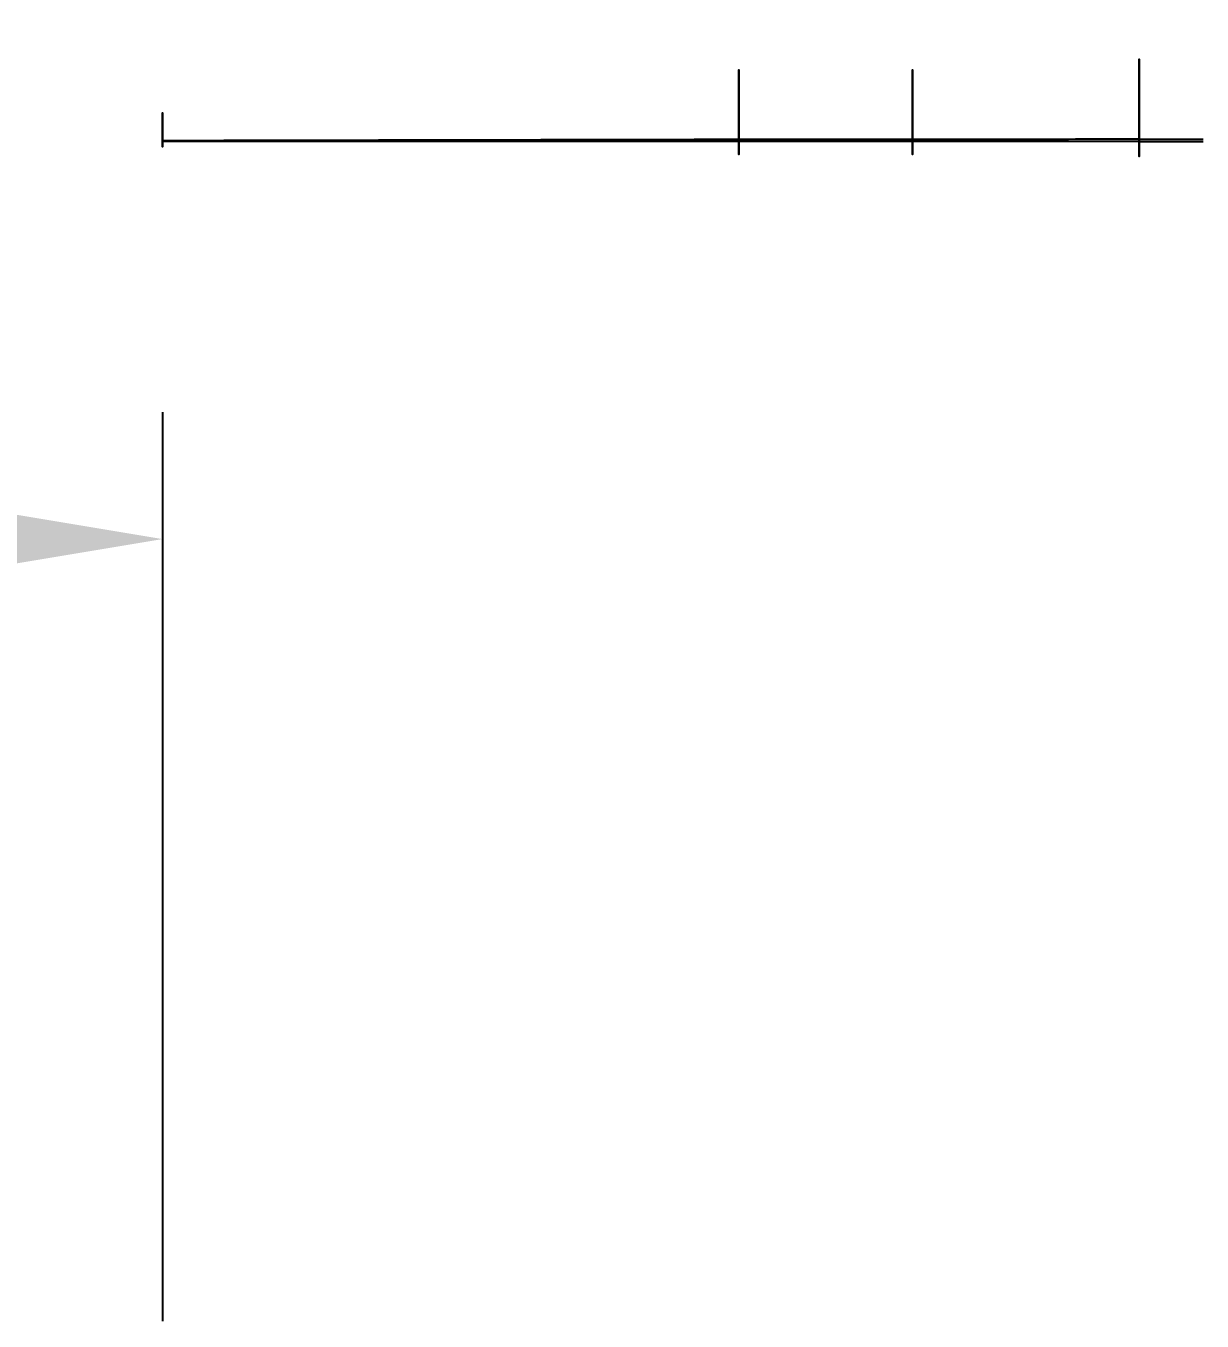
# Model space of a CAD drawing. Header units: metres. Extents: x -1.71 to 1.43, y -0.72 to 1.02.
# Drawn here: x -0.481 to -0.2103, y -0.7176 to -0.4195 of the extents above; entities that cross this region are included whole.
import ezdxf

# ---------------------------------------------------------------- set-up
doc = ezdxf.new("R2010")
doc.units = ezdxf.units.M
doc.header["$MEASUREMENT"] = 0
doc.layers.add('LAV-1 main body_Surf[0]_v3', color=7, linetype='Continuous')
doc.layers.add('LAV-1 main body_Surf[1]_v3', color=7, linetype='Continuous')
doc.dimstyles.get("Standard").update_dxf_attribs({"dimtxt": 0.18, "dimasz": 0.18, "dimexe": 0.18, "dimexo": 0.0625, "dimgap": 0.09, "dimtad": 0, "dimtih": 1, "dimtoh": 1, "dimdec": 4, "dimzin": 0, "dimdsep": 46, "dimtxsty": 'Standard', "dimcen": 0.09, "dimadec": 0, "dimazin": 0, "dimtfac": 1, "dimtdec": 4, "dimtofl": 0, "dimtmove": 0, "dimatfit": 3, "dimfxl": 1, "dimtolj": 1, "dimtzin": 0, "dimarcsym": 0})

# ---------------------------------------------------------------- blocks, each defined once
blk = doc.blocks.new('*D3')
at = {"color": 0, "linetype": 'Continuous', "lineweight": -2, "transparency": 16777216}
for p, q in [((-0.44957, -0.50841), (-0.44957, -0.71758)), ((0, -0.50841), (0, -0.71758)), ((-0.62957, -0.53758), (-0.80957, -0.53758)), ((0.18, -0.53758), (0.36, -0.53758))]:
    blk.add_line(p, q, dxfattribs=at)
at = {"color": 0, "linetype": 'Continuous', "transparency": 16777216}
for points in [[(-0.62957, -0.50758), (-0.62957, -0.56758), (-0.44957, -0.53758)], [(0.18, -0.50758), (0.18, -0.56758), (0, -0.53758)]]:
    blk.add_solid(points, dxfattribs=at)
at = {"layer": 'Defpoints', "color": 0, "linetype": 'Continuous', "transparency": 16777216}
for p in [(-0.44957, -0.44591), (0, -0.44591), (-0.44957, -0.53758)]:
    blk.add_point(p, dxfattribs=at)
at = {"color": 0, "linetype": 'Continuous', "transparency": 16777216, "insert": (-1.33457, -0.53758), "char_height": 0.18, "attachment_point": 5}
blk.add_mtext('\\A1;0.4496', dxfattribs=at)

msp = doc.modelspace()

# ---------------------------------------------------------------- linework, layer by layer
at = {"layer": 'LAV-1 main body_Surf[0]_v3', "color": 0}
for points in [[(-0.224784, -0.446094, 0), (-0.224784, -0.446094, 0), (-0.224784, -0.446094, 0), (-0.224784, -0.446094, 0), (-0.224784, -0.446094, 0), (-0.224784, -0.446094, 0), (-0.224784, -0.446094, 0), (-0.224784, -0.446094, 0), (-0.224784, -0.446094, 0), (-0.224784, -0.445353, 0), (-0.224784, -0.445391, 0), (-0.224784, -0.445866, 0), (-0.224784, -0.446655, 0), (-0.224784, -0.447669, 0), (-0.224784, -0.448764, 0), (-0.224784, -0.449546, 0), (-0.224784, -0.445556, 0), (-0.224784, -0.445556, 0), (-0.224784, -0.445556, 0), (-0.224784, -0.445556, 0), (-0.224784, -0.445556, 0), (-0.224784, -0.445556, 0), (-0.224784, -0.445556, 0), (-0.224784, -0.445556, 0), (-0.224784, -0.445556, 0), (-0.224784, -0.445556, 0), (-0.224784, -0.445556, 0), (-0.224784, -0.445556, 0), (-0.224784, -0.445556, 0), (-0.224784, -0.445556, 0), (-0.224784, -0.445556, 0), (-0.224784, -0.445556, 0), (-0.224784, -0.445556, 0), (-0.224784, -0.433209, 0), (-0.224784, -0.428481, 0), (-0.224784, -0.427134, 0), (-0.224784, -0.428722, 0), (-0.224784, -0.432327, 0), (-0.224784, -0.436763, 0), (-0.224784, -0.441441, 0), (-0.224784, -0.446094, 0), (-0.224784, -0.446094, 0), (-0.224784, -0.446094, 0), (-0.224784, -0.446094, 0), (-0.224784, -0.446094, 0), (-0.224784, -0.446094, 0), (-0.224784, -0.446094, 0), (-0.224784, -0.446094, 0), (-0.224784, -0.446094, 0), (-0.224784, -0.446094, 0), (-0.224784, -0.446094, 0), (-0.224784, -0.446094, 0), (-0.224784, -0.446094, 0)], [(-0.316958, -0.446094, 0), (-0.316958, -0.446094, 0), (-0.316958, -0.446094, 0), (-0.316958, -0.446094, 0), (-0.316958, -0.446094, 0), (-0.316958, -0.446094, 0), (-0.316958, -0.446094, 0), (-0.316958, -0.446094, 0), (-0.316958, -0.446094, 0), (-0.316958, -0.44545, 0), (-0.316958, -0.445483, 0), (-0.316958, -0.445895, 0), (-0.316958, -0.446582, 0), (-0.316958, -0.447464, 0), (-0.316958, -0.448416, 0), (-0.316958, -0.449096, 0), (-0.316958, -0.445626, 0), (-0.316958, -0.445626, 0), (-0.316958, -0.445626, 0), (-0.316958, -0.445626, 0), (-0.316958, -0.445626, 0), (-0.316958, -0.445626, 0), (-0.316958, -0.445626, 0), (-0.316958, -0.445626, 0), (-0.316958, -0.445626, 0), (-0.316958, -0.445626, 0), (-0.316958, -0.445626, 0), (-0.316958, -0.445626, 0), (-0.316958, -0.445626, 0), (-0.316958, -0.445626, 0), (-0.316958, -0.445626, 0), (-0.316958, -0.445626, 0), (-0.316958, -0.445626, 0), (-0.316958, -0.434889, 0), (-0.316958, -0.430779, 0), (-0.316958, -0.429607, 0), (-0.316958, -0.430988, 0), (-0.316958, -0.434123, 0), (-0.316958, -0.43798, 0), (-0.316958, -0.442048, 0), (-0.316958, -0.446094, 0), (-0.316958, -0.446094, 0), (-0.316958, -0.446094, 0), (-0.316958, -0.446094, 0), (-0.316958, -0.446094, 0), (-0.316958, -0.446094, 0), (-0.316958, -0.446094, 0), (-0.316958, -0.446094, 0), (-0.316958, -0.446094, 0)], [(-0.276958, -0.446094, 0), (-0.276958, -0.446094, 0), (-0.276958, -0.446094, 0), (-0.276958, -0.446094, 0), (-0.276958, -0.446094, 0), (-0.276958, -0.446094, 0), (-0.276958, -0.446094, 0), (-0.276958, -0.446094, 0), (-0.276958, -0.446094, 0), (-0.276958, -0.44545, 0), (-0.276958, -0.445483, 0), (-0.276958, -0.445895, 0), (-0.276958, -0.446582, 0), (-0.276958, -0.447464, 0), (-0.276958, -0.448416, 0), (-0.276958, -0.449096, 0), (-0.276958, -0.445626, 0), (-0.276958, -0.445626, 0), (-0.276958, -0.445626, 0), (-0.276958, -0.445626, 0), (-0.276958, -0.445626, 0), (-0.276958, -0.445626, 0), (-0.276958, -0.445626, 0), (-0.276958, -0.445626, 0), (-0.276958, -0.445626, 0), (-0.276958, -0.445626, 0), (-0.276958, -0.445626, 0), (-0.276958, -0.445626, 0), (-0.276958, -0.445626, 0), (-0.276958, -0.445626, 0), (-0.276958, -0.445626, 0), (-0.276958, -0.445626, 0), (-0.276958, -0.445626, 0), (-0.276958, -0.434889, 0), (-0.276958, -0.430779, 0), (-0.276958, -0.429607, 0), (-0.276958, -0.430988, 0), (-0.276958, -0.434123, 0), (-0.276958, -0.43798, 0), (-0.276958, -0.442048, 0), (-0.276958, -0.446094, 0), (-0.276958, -0.446094, 0), (-0.276958, -0.446094, 0), (-0.276958, -0.446094, 0), (-0.276958, -0.446094, 0), (-0.276958, -0.446094, 0), (-0.276958, -0.446094, 0), (-0.276958, -0.446094, 0), (-0.276958, -0.446094, 0)], [(-0.224784, -0.446094, 0), (-0.224784, -0.446094, 0), (-0.224784, -0.446094, 0), (-0.224784, -0.446094, 0), (-0.224784, -0.446094, 0), (-0.224784, -0.446094, 0), (-0.224784, -0.446094, 0), (-0.224784, -0.446094, 0), (-0.224784, -0.446094, 0), (-0.224784, -0.443397, 0), (-0.224784, -0.441077, 0), (-0.224784, -0.439096, 0), (-0.224784, -0.437688, 0), (-0.224784, -0.437402, 0), (-0.224784, -0.438623, 0), (-0.224784, -0.441377, 0), (-0.224784, -0.445556, 0), (-0.224784, -0.445556, 0), (-0.224784, -0.445556, 0), (-0.224784, -0.445556, 0), (-0.224784, -0.445556, 0), (-0.224784, -0.445556, 0), (-0.224784, -0.445556, 0), (-0.224784, -0.445556, 0), (-0.224784, -0.445556, 0), (-0.224784, -0.445556, 0), (-0.224784, -0.445556, 0), (-0.224784, -0.445556, 0), (-0.224784, -0.445556, 0), (-0.224784, -0.445556, 0), (-0.224784, -0.445556, 0), (-0.224784, -0.445556, 0), (-0.224784, -0.445556, 0), (-0.224784, -0.441377, 0), (-0.224784, -0.438623, 0), (-0.224784, -0.437402, 0), (-0.224784, -0.437688, 0), (-0.224784, -0.439096, 0), (-0.224784, -0.441077, 0), (-0.224784, -0.443397, 0), (-0.224784, -0.446094, 0), (-0.224784, -0.446094, 0), (-0.224784, -0.446094, 0), (-0.224784, -0.446094, 0), (-0.224784, -0.446094, 0), (-0.224784, -0.446094, 0), (-0.224784, -0.446094, 0), (-0.224784, -0.446094, 0), (-0.224784, -0.446094, 0), (-0.224784, -0.446094, 0), (-0.224784, -0.446094, 0), (-0.224784, -0.446094, 0), (-0.224784, -0.446094, 0)], [(-0.449568, -0.446094, 0), (-0.449568, -0.446094, 0), (-0.449568, -0.446094, 0), (-0.449568, -0.446094, 0), (-0.449568, -0.446094, 0), (-0.449568, -0.446094, 0), (-0.449568, -0.446094, 0), (-0.449568, -0.446094, 0), (-0.449568, -0.446094, 0), (-0.449568, -0.445837, 0), (-0.449568, -0.44585, 0), (-0.449568, -0.446015, 0), (-0.449568, -0.446289, 0), (-0.449568, -0.446642, 0), (-0.449568, -0.447023, 0), (-0.449568, -0.447295, 0), (-0.449568, -0.445907, 0), (-0.449568, -0.445907, 0), (-0.449568, -0.445907, 0), (-0.449568, -0.445907, 0), (-0.449568, -0.445907, 0), (-0.449568, -0.445907, 0), (-0.449568, -0.445907, 0), (-0.449568, -0.445907, 0), (-0.449568, -0.445907, 0), (-0.449568, -0.445907, 0), (-0.449568, -0.445907, 0), (-0.449568, -0.445907, 0), (-0.449568, -0.445907, 0), (-0.449568, -0.445907, 0), (-0.449568, -0.445907, 0), (-0.449568, -0.445907, 0), (-0.449568, -0.445907, 0), (-0.449568, -0.441612, 0), (-0.449568, -0.439968, 0), (-0.449568, -0.4395, 0), (-0.449568, -0.440052, 0), (-0.449568, -0.441306, 0), (-0.449568, -0.442849, 0), (-0.449568, -0.444476, 0), (-0.449568, -0.446094, 0), (-0.449568, -0.446094, 0), (-0.449568, -0.446094, 0), (-0.449568, -0.446094, 0), (-0.449568, -0.446094, 0), (-0.449568, -0.446094, 0), (-0.449568, -0.446094, 0), (-0.449568, -0.446094, 0), (-0.449568, -0.446094, 0)], [(-0.449568, -0.446094, 0), (-0.449568, -0.446094, 0), (-0.449568, -0.446094, 0), (-0.449568, -0.446094, 0), (-0.449568, -0.446094, 0), (-0.449568, -0.446094, 0), (-0.449568, -0.446094, 0), (-0.449568, -0.446094, 0), (-0.449568, -0.446094, 0), (-0.449568, -0.445156, 0), (-0.449568, -0.444349, 0), (-0.449568, -0.44366, 0), (-0.449568, -0.443171, 0), (-0.449568, -0.443071, 0), (-0.449568, -0.443496, 0), (-0.449568, -0.444454, 0), (-0.449568, -0.445907, 0), (-0.449568, -0.445907, 0), (-0.449568, -0.445907, 0), (-0.449568, -0.445907, 0), (-0.449568, -0.445907, 0), (-0.449568, -0.445907, 0), (-0.449568, -0.445907, 0), (-0.449568, -0.445907, 0), (-0.449568, -0.445907, 0), (-0.449568, -0.445907, 0), (-0.449568, -0.445907, 0), (-0.449568, -0.445907, 0), (-0.449568, -0.445907, 0), (-0.449568, -0.445907, 0), (-0.449568, -0.445907, 0), (-0.449568, -0.445907, 0), (-0.449568, -0.445907, 0), (-0.449568, -0.444454, 0), (-0.449568, -0.443496, 0), (-0.449568, -0.443071, 0), (-0.449568, -0.443171, 0), (-0.449568, -0.44366, 0), (-0.449568, -0.444349, 0), (-0.449568, -0.445156, 0), (-0.449568, -0.446094, 0), (-0.449568, -0.446094, 0), (-0.449568, -0.446094, 0), (-0.449568, -0.446094, 0), (-0.449568, -0.446094, 0), (-0.449568, -0.446094, 0), (-0.449568, -0.446094, 0), (-0.449568, -0.446094, 0), (-0.449568, -0.446094, 0)], [(-0.224784, -0.445556, 0), (-0.224784, -0.445556, 0), (-0.224784, -0.445556, 0), (-0.224784, -0.445556, 0), (-0.224784, -0.445556, 0), (-0.224784, -0.445556, 0), (-0.224784, -0.445556, 0), (-0.224784, -0.445556, 0), (-0.224784, -0.445556, 0), (-0.224914, -0.445556, 0), (-0.225045, -0.445556, 0), (-0.225175, -0.445556, 0), (-0.225306, -0.445556, 0), (-0.225436, -0.445556, 0), (-0.225567, -0.445556, 0), (-0.225697, -0.445556, 0), (-0.225827, -0.445556, 0), (-0.227327, -0.445557, 0), (-0.228827, -0.445557, 0), (-0.230327, -0.445558, 0), (-0.231827, -0.445559, 0), (-0.233327, -0.445561, 0), (-0.234827, -0.445563, 0), (-0.236327, -0.445565, 0), (-0.237827, -0.445567, 0), (-0.239458, -0.44557, 0), (-0.241088, -0.445574, 0), (-0.242719, -0.445577, 0), (-0.244349, -0.445581, 0), (-0.24598, -0.445585, 0), (-0.24761, -0.445589, 0), (-0.24924, -0.445593, 0), (-0.250871, -0.445597, 0), (-0.252501, -0.4456, 0), (-0.254132, -0.445604, 0), (-0.255762, -0.445607, 0), (-0.257393, -0.44561, 0), (-0.259023, -0.445613, 0), (-0.260653, -0.445615, 0), (-0.262284, -0.445618, 0), (-0.263914, -0.44562, 0), (-0.265414, -0.445621, 0), (-0.266914, -0.445623, 0), (-0.268414, -0.445624, 0), (-0.269914, -0.445625, 0), (-0.271414, -0.445625, 0), (-0.272914, -0.445626, 0), (-0.274414, -0.445626, 0), (-0.275914, -0.445626, 0), (-0.276045, -0.445626, 0), (-0.276175, -0.445626, 0), (-0.276306, -0.445626, 0), (-0.276436, -0.445626, 0), (-0.276567, -0.445626, 0), (-0.276697, -0.445626, 0), (-0.276827, -0.445626, 0), (-0.276958, -0.445626, 0), (-0.277058, -0.445626, 0), (-0.277158, -0.445626, 0), (-0.277258, -0.445626, 0), (-0.277358, -0.445626, 0), (-0.277458, -0.445626, 0), (-0.277558, -0.445626, 0), (-0.277658, -0.445626, 0), (-0.277758, -0.445626, 0), (-0.278908, -0.445626, 0), (-0.280058, -0.445626, 0), (-0.281208, -0.445626, 0), (-0.282358, -0.445626, 0), (-0.283508, -0.445626, 0), (-0.284658, -0.445626, 0), (-0.285808, -0.445626, 0), (-0.286958, -0.445626, 0), (-0.288208, -0.445626, 0), (-0.289458, -0.445626, 0), (-0.290708, -0.445626, 0), (-0.291958, -0.445626, 0), (-0.293208, -0.445626, 0), (-0.294458, -0.445626, 0), (-0.295708, -0.445626, 0), (-0.296958, -0.445626, 0), (-0.298208, -0.445626, 0), (-0.299458, -0.445626, 0), (-0.300708, -0.445626, 0), (-0.301958, -0.445626, 0), (-0.303208, -0.445626, 0), (-0.304458, -0.445626, 0), (-0.305708, -0.445626, 0), (-0.306958, -0.445626, 0), (-0.308108, -0.445626, 0), (-0.309258, -0.445626, 0), (-0.310408, -0.445626, 0), (-0.311558, -0.445626, 0), (-0.312708, -0.445626, 0), (-0.313858, -0.445626, 0), (-0.315008, -0.445626, 0), (-0.316158, -0.445626, 0), (-0.316258, -0.445626, 0), (-0.316358, -0.445626, 0), (-0.316458, -0.445626, 0), (-0.316558, -0.445626, 0), (-0.316658, -0.445626, 0), (-0.316758, -0.445626, 0), (-0.316858, -0.445626, 0), (-0.316958, -0.445626, 0), (-0.317289, -0.445627, 0), (-0.317621, -0.445628, 0), (-0.317952, -0.445629, 0), (-0.318284, -0.445629, 0), (-0.318615, -0.44563, 0), (-0.318947, -0.445631, 0), (-0.319279, -0.445631, 0), (-0.31961, -0.445632, 0), (-0.323423, -0.44564, 0), (-0.327235, -0.445648, 0), (-0.331048, -0.445656, 0), (-0.33486, -0.445664, 0), (-0.338673, -0.445672, 0), (-0.342485, -0.44568, 0), (-0.346298, -0.445689, 0), (-0.35011, -0.445697, 0), (-0.354254, -0.445705, 0), (-0.358398, -0.445714, 0), (-0.362543, -0.445723, 0), (-0.366687, -0.445732, 0), (-0.370831, -0.44574, 0), (-0.374975, -0.445749, 0), (-0.379119, -0.445758, 0), (-0.383263, -0.445767, 0), (-0.387407, -0.445776, 0), (-0.391551, -0.445784, 0), (-0.395695, -0.445793, 0), (-0.399839, -0.445802, 0), (-0.403983, -0.445811, 0), (-0.408127, -0.445819, 0), (-0.412271, -0.445828, 0), (-0.416415, -0.445837, 0), (-0.420228, -0.445845, 0), (-0.42404, -0.445853, 0), (-0.427853, -0.445861, 0), (-0.431665, -0.445869, 0), (-0.435478, -0.445877, 0), (-0.439291, -0.445885, 0), (-0.443103, -0.445894, 0), (-0.446916, -0.445902, 0), (-0.447247, -0.445902, 0), (-0.447579, -0.445903, 0), (-0.44791, -0.445904, 0), (-0.448242, -0.445904, 0), (-0.448573, -0.445905, 0), (-0.448905, -0.445906, 0), (-0.449236, -0.445907, 0), (-0.449568, -0.445907, 0), (-0.449568, -0.445907, 0), (-0.449568, -0.445907, 0), (-0.449568, -0.445907, 0), (-0.449568, -0.445907, 0), (-0.449568, -0.445907, 0), (-0.449568, -0.445907, 0), (-0.449568, -0.445907, 0), (-0.449568, -0.445907, 0)], [(-0.224784, -0.445556, 0), (-0.224784, -0.445556, 0), (-0.224784, -0.445556, 0), (-0.224784, -0.445556, 0), (-0.224784, -0.445556, 0), (-0.224784, -0.445556, 0), (-0.224784, -0.445556, 0), (-0.224784, -0.445556, 0), (-0.224784, -0.445556, 0), (-0.224914, -0.445556, 0), (-0.225045, -0.445556, 0), (-0.225175, -0.445556, 0), (-0.225306, -0.445556, 0), (-0.225436, -0.445556, 0), (-0.225567, -0.445556, 0), (-0.225697, -0.445556, 0), (-0.225827, -0.445556, 0), (-0.227327, -0.445557, 0), (-0.228827, -0.445557, 0), (-0.230327, -0.445558, 0), (-0.231827, -0.445559, 0), (-0.233327, -0.445561, 0), (-0.234827, -0.445563, 0), (-0.236327, -0.445565, 0), (-0.237827, -0.445567, 0), (-0.239458, -0.44557, 0), (-0.241088, -0.445574, 0), (-0.242719, -0.445577, 0), (-0.244349, -0.445581, 0), (-0.24598, -0.445585, 0), (-0.24761, -0.445589, 0), (-0.24924, -0.445593, 0), (-0.250871, -0.445597, 0), (-0.252501, -0.4456, 0), (-0.254132, -0.445604, 0), (-0.255762, -0.445607, 0), (-0.257393, -0.44561, 0), (-0.259023, -0.445613, 0), (-0.260653, -0.445615, 0), (-0.262284, -0.445618, 0), (-0.263914, -0.44562, 0), (-0.265414, -0.445621, 0), (-0.266914, -0.445623, 0), (-0.268414, -0.445624, 0), (-0.269914, -0.445625, 0), (-0.271414, -0.445625, 0), (-0.272914, -0.445626, 0), (-0.274414, -0.445626, 0), (-0.275914, -0.445626, 0), (-0.276045, -0.445626, 0), (-0.276175, -0.445626, 0), (-0.276306, -0.445626, 0), (-0.276436, -0.445626, 0), (-0.276567, -0.445626, 0), (-0.276697, -0.445626, 0), (-0.276827, -0.445626, 0), (-0.276958, -0.445626, 0), (-0.277058, -0.445626, 0), (-0.277158, -0.445626, 0), (-0.277258, -0.445626, 0), (-0.277358, -0.445626, 0), (-0.277458, -0.445626, 0), (-0.277558, -0.445626, 0), (-0.277658, -0.445626, 0), (-0.277758, -0.445626, 0), (-0.278908, -0.445626, 0), (-0.280058, -0.445626, 0), (-0.281208, -0.445626, 0), (-0.282358, -0.445626, 0), (-0.283508, -0.445626, 0), (-0.284658, -0.445626, 0), (-0.285808, -0.445626, 0), (-0.286958, -0.445626, 0), (-0.288208, -0.445626, 0), (-0.289458, -0.445626, 0), (-0.290708, -0.445626, 0), (-0.291958, -0.445626, 0), (-0.293208, -0.445626, 0), (-0.294458, -0.445626, 0), (-0.295708, -0.445626, 0), (-0.296958, -0.445626, 0), (-0.298208, -0.445626, 0), (-0.299458, -0.445626, 0), (-0.300708, -0.445626, 0), (-0.301958, -0.445626, 0), (-0.303208, -0.445626, 0), (-0.304458, -0.445626, 0), (-0.305708, -0.445626, 0), (-0.306958, -0.445626, 0), (-0.308108, -0.445626, 0), (-0.309258, -0.445626, 0), (-0.310408, -0.445626, 0), (-0.311558, -0.445626, 0), (-0.312708, -0.445626, 0), (-0.313858, -0.445626, 0), (-0.315008, -0.445626, 0), (-0.316158, -0.445626, 0), (-0.316258, -0.445626, 0), (-0.316358, -0.445626, 0), (-0.316458, -0.445626, 0), (-0.316558, -0.445626, 0), (-0.316658, -0.445626, 0), (-0.316758, -0.445626, 0), (-0.316858, -0.445626, 0), (-0.316958, -0.445626, 0), (-0.317289, -0.445627, 0), (-0.317621, -0.445628, 0), (-0.317952, -0.445629, 0), (-0.318284, -0.445629, 0), (-0.318615, -0.44563, 0), (-0.318947, -0.445631, 0), (-0.319279, -0.445631, 0), (-0.31961, -0.445632, 0), (-0.323423, -0.44564, 0), (-0.327235, -0.445648, 0), (-0.331048, -0.445656, 0), (-0.33486, -0.445664, 0), (-0.338673, -0.445672, 0), (-0.342485, -0.44568, 0), (-0.346298, -0.445689, 0), (-0.35011, -0.445697, 0), (-0.354254, -0.445705, 0), (-0.358398, -0.445714, 0), (-0.362543, -0.445723, 0), (-0.366687, -0.445732, 0), (-0.370831, -0.44574, 0), (-0.374975, -0.445749, 0), (-0.379119, -0.445758, 0), (-0.383263, -0.445767, 0), (-0.387407, -0.445776, 0), (-0.391551, -0.445784, 0), (-0.395695, -0.445793, 0), (-0.399839, -0.445802, 0), (-0.403983, -0.445811, 0), (-0.408127, -0.445819, 0), (-0.412271, -0.445828, 0), (-0.416415, -0.445837, 0), (-0.420228, -0.445845, 0), (-0.42404, -0.445853, 0), (-0.427853, -0.445861, 0), (-0.431665, -0.445869, 0), (-0.435478, -0.445877, 0), (-0.439291, -0.445885, 0), (-0.443103, -0.445894, 0), (-0.446916, -0.445902, 0), (-0.447247, -0.445902, 0), (-0.447579, -0.445903, 0), (-0.44791, -0.445904, 0), (-0.448242, -0.445904, 0), (-0.448573, -0.445905, 0), (-0.448905, -0.445906, 0), (-0.449236, -0.445907, 0), (-0.449568, -0.445907, 0), (-0.449568, -0.445907, 0), (-0.449568, -0.445907, 0), (-0.449568, -0.445907, 0), (-0.449568, -0.445907, 0), (-0.449568, -0.445907, 0), (-0.449568, -0.445907, 0), (-0.449568, -0.445907, 0), (-0.449568, -0.445907, 0)], [(-0.224784, -0.445556, 0), (-0.224784, -0.445556, 0), (-0.224784, -0.445556, 0), (-0.224784, -0.445556, 0), (-0.224784, -0.445556, 0), (-0.224784, -0.445556, 0), (-0.224784, -0.445556, 0), (-0.224784, -0.445556, 0), (-0.224784, -0.445556, 0), (-0.224914, -0.445556, 0), (-0.225045, -0.445556, 0), (-0.225175, -0.445556, 0), (-0.225306, -0.445556, 0), (-0.225436, -0.445556, 0), (-0.225567, -0.445556, 0), (-0.225697, -0.445556, 0), (-0.225827, -0.445556, 0), (-0.227327, -0.445557, 0), (-0.228827, -0.445557, 0), (-0.230327, -0.445558, 0), (-0.231827, -0.445559, 0), (-0.233327, -0.445561, 0), (-0.234827, -0.445563, 0), (-0.236327, -0.445565, 0), (-0.237827, -0.445567, 0), (-0.239458, -0.44557, 0), (-0.241088, -0.445574, 0), (-0.242719, -0.445577, 0), (-0.244349, -0.445581, 0), (-0.24598, -0.445585, 0), (-0.24761, -0.445589, 0), (-0.24924, -0.445593, 0), (-0.250871, -0.445597, 0), (-0.252501, -0.4456, 0), (-0.254132, -0.445604, 0), (-0.255762, -0.445607, 0), (-0.257393, -0.44561, 0), (-0.259023, -0.445613, 0), (-0.260653, -0.445615, 0), (-0.262284, -0.445618, 0), (-0.263914, -0.44562, 0), (-0.265414, -0.445621, 0), (-0.266914, -0.445623, 0), (-0.268414, -0.445624, 0), (-0.269914, -0.445625, 0), (-0.271414, -0.445625, 0), (-0.272914, -0.445626, 0), (-0.274414, -0.445626, 0), (-0.275914, -0.445626, 0), (-0.276045, -0.445626, 0), (-0.276175, -0.445626, 0), (-0.276306, -0.445626, 0), (-0.276436, -0.445626, 0), (-0.276567, -0.445626, 0), (-0.276697, -0.445626, 0), (-0.276827, -0.445626, 0), (-0.276958, -0.445626, 0), (-0.277058, -0.445626, 0), (-0.277158, -0.445626, 0), (-0.277258, -0.445626, 0), (-0.277358, -0.445626, 0), (-0.277458, -0.445626, 0), (-0.277558, -0.445626, 0), (-0.277658, -0.445626, 0), (-0.277758, -0.445626, 0), (-0.278908, -0.445626, 0), (-0.280058, -0.445626, 0), (-0.281208, -0.445626, 0), (-0.282358, -0.445626, 0), (-0.283508, -0.445626, 0), (-0.284658, -0.445626, 0), (-0.285808, -0.445626, 0), (-0.286958, -0.445626, 0), (-0.288208, -0.445626, 0), (-0.289458, -0.445626, 0), (-0.290708, -0.445626, 0), (-0.291958, -0.445626, 0), (-0.293208, -0.445626, 0), (-0.294458, -0.445626, 0), (-0.295708, -0.445626, 0), (-0.296958, -0.445626, 0), (-0.298208, -0.445626, 0), (-0.299458, -0.445626, 0), (-0.300708, -0.445626, 0), (-0.301958, -0.445626, 0), (-0.303208, -0.445626, 0), (-0.304458, -0.445626, 0), (-0.305708, -0.445626, 0), (-0.306958, -0.445626, 0), (-0.308108, -0.445626, 0), (-0.309258, -0.445626, 0), (-0.310408, -0.445626, 0), (-0.311558, -0.445626, 0), (-0.312708, -0.445626, 0), (-0.313858, -0.445626, 0), (-0.315008, -0.445626, 0), (-0.316158, -0.445626, 0), (-0.316258, -0.445626, 0), (-0.316358, -0.445626, 0), (-0.316458, -0.445626, 0), (-0.316558, -0.445626, 0), (-0.316658, -0.445626, 0), (-0.316758, -0.445626, 0), (-0.316858, -0.445626, 0), (-0.316958, -0.445626, 0), (-0.317289, -0.445627, 0), (-0.317621, -0.445628, 0), (-0.317952, -0.445629, 0), (-0.318284, -0.445629, 0), (-0.318615, -0.44563, 0), (-0.318947, -0.445631, 0), (-0.319279, -0.445631, 0), (-0.31961, -0.445632, 0), (-0.323423, -0.44564, 0), (-0.327235, -0.445648, 0), (-0.331048, -0.445656, 0), (-0.33486, -0.445664, 0), (-0.338673, -0.445672, 0), (-0.342485, -0.44568, 0), (-0.346298, -0.445689, 0), (-0.35011, -0.445697, 0), (-0.354254, -0.445705, 0), (-0.358398, -0.445714, 0), (-0.362543, -0.445723, 0), (-0.366687, -0.445732, 0), (-0.370831, -0.44574, 0), (-0.374975, -0.445749, 0), (-0.379119, -0.445758, 0), (-0.383263, -0.445767, 0), (-0.387407, -0.445776, 0), (-0.391551, -0.445784, 0), (-0.395695, -0.445793, 0), (-0.399839, -0.445802, 0), (-0.403983, -0.445811, 0), (-0.408127, -0.445819, 0), (-0.412271, -0.445828, 0), (-0.416415, -0.445837, 0), (-0.420228, -0.445845, 0), (-0.42404, -0.445853, 0), (-0.427853, -0.445861, 0), (-0.431665, -0.445869, 0), (-0.435478, -0.445877, 0), (-0.439291, -0.445885, 0), (-0.443103, -0.445894, 0), (-0.446916, -0.445902, 0), (-0.447247, -0.445902, 0), (-0.447579, -0.445903, 0), (-0.44791, -0.445904, 0), (-0.448242, -0.445904, 0), (-0.448573, -0.445905, 0), (-0.448905, -0.445906, 0), (-0.449236, -0.445907, 0), (-0.449568, -0.445907, 0), (-0.449568, -0.445907, 0), (-0.449568, -0.445907, 0), (-0.449568, -0.445907, 0), (-0.449568, -0.445907, 0), (-0.449568, -0.445907, 0), (-0.449568, -0.445907, 0), (-0.449568, -0.445907, 0), (-0.449568, -0.445907, 0)], [(-0.224784, -0.446094, 0), (-0.224784, -0.446094, 0), (-0.224784, -0.446094, 0), (-0.224784, -0.446094, 0), (-0.224784, -0.446094, 0), (-0.224784, -0.446094, 0), (-0.224784, -0.446094, 0), (-0.224784, -0.446094, 0), (-0.224784, -0.446094, 0), (-0.224914, -0.446094, 0), (-0.225045, -0.446094, 0), (-0.225175, -0.446094, 0), (-0.225306, -0.446094, 0), (-0.225436, -0.446094, 0), (-0.225567, -0.446094, 0), (-0.225697, -0.446094, 0), (-0.225827, -0.446094, 0), (-0.227327, -0.446094, 0), (-0.228827, -0.446094, 0), (-0.230327, -0.446094, 0), (-0.231827, -0.446094, 0), (-0.233327, -0.446093, 0), (-0.234827, -0.446093, 0), (-0.236327, -0.446092, 0), (-0.237827, -0.446092, 0), (-0.239458, -0.446091, 0), (-0.241088, -0.446091, 0), (-0.242719, -0.44609, 0), (-0.244349, -0.44609, 0), (-0.24598, -0.446089, 0), (-0.24761, -0.446089, 0), (-0.24924, -0.446088, 0), (-0.250871, -0.446088, 0), (-0.252501, -0.446087, 0), (-0.254132, -0.446087, 0), (-0.255762, -0.446086, 0), (-0.257393, -0.446086, 0), (-0.259023, -0.446086, 0), (-0.260653, -0.446086, 0), (-0.262284, -0.446086, 0), (-0.263914, -0.446086, 0), (-0.265414, -0.446086, 0), (-0.266914, -0.446087, 0), (-0.268414, -0.446087, 0), (-0.269914, -0.446088, 0), (-0.271414, -0.446089, 0), (-0.272914, -0.44609, 0), (-0.274414, -0.446091, 0), (-0.275914, -0.446093, 0), (-0.276045, -0.446093, 0), (-0.276175, -0.446093, 0), (-0.276306, -0.446094, 0), (-0.276436, -0.446094, 0), (-0.276567, -0.446094, 0), (-0.276697, -0.446094, 0), (-0.276827, -0.446094, 0), (-0.276958, -0.446094, 0), (-0.277058, -0.446094, 0), (-0.277158, -0.446094, 0), (-0.277258, -0.446094, 0), (-0.277358, -0.446094, 0), (-0.277458, -0.446094, 0), (-0.277558, -0.446094, 0), (-0.277658, -0.446094, 0), (-0.277758, -0.446094, 0), (-0.278908, -0.446094, 0), (-0.280058, -0.446094, 0), (-0.281208, -0.446094, 0), (-0.282358, -0.446094, 0), (-0.283508, -0.446094, 0), (-0.284658, -0.446094, 0), (-0.285808, -0.446094, 0), (-0.286958, -0.446094, 0), (-0.288208, -0.446094, 0), (-0.289458, -0.446094, 0), (-0.290708, -0.446094, 0), (-0.291958, -0.446094, 0), (-0.293208, -0.446094, 0), (-0.294458, -0.446094, 0), (-0.295708, -0.446094, 0), (-0.296958, -0.446094, 0), (-0.298208, -0.446094, 0), (-0.299458, -0.446094, 0), (-0.300708, -0.446094, 0), (-0.301958, -0.446094, 0), (-0.303208, -0.446094, 0), (-0.304458, -0.446094, 0), (-0.305708, -0.446094, 0), (-0.306958, -0.446094, 0), (-0.308108, -0.446094, 0), (-0.309258, -0.446094, 0), (-0.310408, -0.446094, 0), (-0.311558, -0.446094, 0), (-0.312708, -0.446094, 0), (-0.313858, -0.446094, 0), (-0.315008, -0.446094, 0), (-0.316158, -0.446094, 0), (-0.316258, -0.446094, 0), (-0.316358, -0.446094, 0), (-0.316458, -0.446094, 0), (-0.316558, -0.446094, 0), (-0.316658, -0.446094, 0), (-0.316758, -0.446094, 0), (-0.316858, -0.446094, 0), (-0.316958, -0.446094, 0), (-0.317289, -0.446094, 0), (-0.317621, -0.446094, 0), (-0.317952, -0.446094, 0), (-0.318284, -0.446094, 0), (-0.318615, -0.446094, 0), (-0.318947, -0.446094, 0), (-0.319279, -0.446094, 0), (-0.31961, -0.446094, 0), (-0.323423, -0.446094, 0), (-0.327235, -0.446094, 0), (-0.331048, -0.446094, 0), (-0.33486, -0.446094, 0), (-0.338673, -0.446094, 0), (-0.342485, -0.446094, 0), (-0.346298, -0.446094, 0), (-0.35011, -0.446094, 0), (-0.354254, -0.446094, 0), (-0.358398, -0.446094, 0), (-0.362543, -0.446094, 0), (-0.366687, -0.446094, 0), (-0.370831, -0.446094, 0), (-0.374975, -0.446094, 0), (-0.379119, -0.446094, 0), (-0.383263, -0.446094, 0), (-0.387407, -0.446094, 0), (-0.391551, -0.446094, 0), (-0.395695, -0.446094, 0), (-0.399839, -0.446094, 0), (-0.403983, -0.446094, 0), (-0.408127, -0.446094, 0), (-0.412271, -0.446094, 0), (-0.416415, -0.446094, 0), (-0.420228, -0.446094, 0), (-0.42404, -0.446094, 0), (-0.427853, -0.446094, 0), (-0.431665, -0.446094, 0), (-0.435478, -0.446094, 0), (-0.439291, -0.446094, 0), (-0.443103, -0.446094, 0), (-0.446916, -0.446094, 0), (-0.447247, -0.446094, 0), (-0.447579, -0.446094, 0), (-0.44791, -0.446094, 0), (-0.448242, -0.446094, 0), (-0.448573, -0.446094, 0), (-0.448905, -0.446094, 0), (-0.449236, -0.446094, 0), (-0.449568, -0.446094, 0), (-0.449568, -0.446094, 0), (-0.449568, -0.446094, 0), (-0.449568, -0.446094, 0), (-0.449568, -0.446094, 0), (-0.449568, -0.446094, 0), (-0.449568, -0.446094, 0), (-0.449568, -0.446094, 0), (-0.449568, -0.446094, 0)], [(-0.224784, -0.446094, 0), (-0.224784, -0.446094, 0), (-0.224784, -0.446094, 0), (-0.224784, -0.446094, 0), (-0.224784, -0.446094, 0), (-0.224784, -0.446094, 0), (-0.224784, -0.446094, 0), (-0.224784, -0.446094, 0), (-0.224784, -0.446094, 0), (-0.224914, -0.446094, 0), (-0.225045, -0.446094, 0), (-0.225175, -0.446094, 0), (-0.225306, -0.446094, 0), (-0.225436, -0.446094, 0), (-0.225567, -0.446094, 0), (-0.225697, -0.446094, 0), (-0.225827, -0.446094, 0), (-0.227327, -0.446094, 0), (-0.228827, -0.446094, 0), (-0.230327, -0.446094, 0), (-0.231827, -0.446094, 0), (-0.233327, -0.446093, 0), (-0.234827, -0.446093, 0), (-0.236327, -0.446092, 0), (-0.237827, -0.446092, 0), (-0.239458, -0.446091, 0), (-0.241088, -0.446091, 0), (-0.242719, -0.44609, 0), (-0.244349, -0.44609, 0), (-0.24598, -0.446089, 0), (-0.24761, -0.446089, 0), (-0.24924, -0.446088, 0), (-0.250871, -0.446088, 0), (-0.252501, -0.446087, 0), (-0.254132, -0.446087, 0), (-0.255762, -0.446086, 0), (-0.257393, -0.446086, 0), (-0.259023, -0.446086, 0), (-0.260653, -0.446086, 0), (-0.262284, -0.446086, 0), (-0.263914, -0.446086, 0), (-0.265414, -0.446086, 0), (-0.266914, -0.446087, 0), (-0.268414, -0.446087, 0), (-0.269914, -0.446088, 0), (-0.271414, -0.446089, 0), (-0.272914, -0.44609, 0), (-0.274414, -0.446091, 0), (-0.275914, -0.446093, 0), (-0.276045, -0.446093, 0), (-0.276175, -0.446093, 0), (-0.276306, -0.446094, 0), (-0.276436, -0.446094, 0), (-0.276567, -0.446094, 0), (-0.276697, -0.446094, 0), (-0.276827, -0.446094, 0), (-0.276958, -0.446094, 0), (-0.277058, -0.446094, 0), (-0.277158, -0.446094, 0), (-0.277258, -0.446094, 0), (-0.277358, -0.446094, 0), (-0.277458, -0.446094, 0), (-0.277558, -0.446094, 0), (-0.277658, -0.446094, 0), (-0.277758, -0.446094, 0), (-0.278908, -0.446094, 0), (-0.280058, -0.446094, 0), (-0.281208, -0.446094, 0), (-0.282358, -0.446094, 0), (-0.283508, -0.446094, 0), (-0.284658, -0.446094, 0), (-0.285808, -0.446094, 0), (-0.286958, -0.446094, 0), (-0.288208, -0.446094, 0), (-0.289458, -0.446094, 0), (-0.290708, -0.446094, 0), (-0.291958, -0.446094, 0), (-0.293208, -0.446094, 0), (-0.294458, -0.446094, 0), (-0.295708, -0.446094, 0), (-0.296958, -0.446094, 0), (-0.298208, -0.446094, 0), (-0.299458, -0.446094, 0), (-0.300708, -0.446094, 0), (-0.301958, -0.446094, 0), (-0.303208, -0.446094, 0), (-0.304458, -0.446094, 0), (-0.305708, -0.446094, 0), (-0.306958, -0.446094, 0), (-0.308108, -0.446094, 0), (-0.309258, -0.446094, 0), (-0.310408, -0.446094, 0), (-0.311558, -0.446094, 0), (-0.312708, -0.446094, 0), (-0.313858, -0.446094, 0), (-0.315008, -0.446094, 0), (-0.316158, -0.446094, 0), (-0.316258, -0.446094, 0), (-0.316358, -0.446094, 0), (-0.316458, -0.446094, 0), (-0.316558, -0.446094, 0), (-0.316658, -0.446094, 0), (-0.316758, -0.446094, 0), (-0.316858, -0.446094, 0), (-0.316958, -0.446094, 0), (-0.317289, -0.446094, 0), (-0.317621, -0.446094, 0), (-0.317952, -0.446094, 0), (-0.318284, -0.446094, 0), (-0.318615, -0.446094, 0), (-0.318947, -0.446094, 0), (-0.319279, -0.446094, 0), (-0.31961, -0.446094, 0), (-0.323423, -0.446094, 0), (-0.327235, -0.446094, 0), (-0.331048, -0.446094, 0), (-0.33486, -0.446094, 0), (-0.338673, -0.446094, 0), (-0.342485, -0.446094, 0), (-0.346298, -0.446094, 0), (-0.35011, -0.446094, 0), (-0.354254, -0.446094, 0), (-0.358398, -0.446094, 0), (-0.362543, -0.446094, 0), (-0.366687, -0.446094, 0), (-0.370831, -0.446094, 0), (-0.374975, -0.446094, 0), (-0.379119, -0.446094, 0), (-0.383263, -0.446094, 0), (-0.387407, -0.446094, 0), (-0.391551, -0.446094, 0), (-0.395695, -0.446094, 0), (-0.399839, -0.446094, 0), (-0.403983, -0.446094, 0), (-0.408127, -0.446094, 0), (-0.412271, -0.446094, 0), (-0.416415, -0.446094, 0), (-0.420228, -0.446094, 0), (-0.42404, -0.446094, 0), (-0.427853, -0.446094, 0), (-0.431665, -0.446094, 0), (-0.435478, -0.446094, 0), (-0.439291, -0.446094, 0), (-0.443103, -0.446094, 0), (-0.446916, -0.446094, 0), (-0.447247, -0.446094, 0), (-0.447579, -0.446094, 0), (-0.44791, -0.446094, 0), (-0.448242, -0.446094, 0), (-0.448573, -0.446094, 0), (-0.448905, -0.446094, 0), (-0.449236, -0.446094, 0), (-0.449568, -0.446094, 0), (-0.449568, -0.446094, 0), (-0.449568, -0.446094, 0), (-0.449568, -0.446094, 0), (-0.449568, -0.446094, 0), (-0.449568, -0.446094, 0), (-0.449568, -0.446094, 0), (-0.449568, -0.446094, 0), (-0.449568, -0.446094, 0)], [(-0.224784, -0.446094, 0), (-0.224784, -0.446094, 0), (-0.224784, -0.446094, 0), (-0.224784, -0.446094, 0), (-0.224784, -0.446094, 0), (-0.224784, -0.446094, 0), (-0.224784, -0.446094, 0), (-0.224784, -0.446094, 0), (-0.224784, -0.446094, 0), (-0.224914, -0.446094, 0), (-0.225045, -0.446094, 0), (-0.225175, -0.446094, 0), (-0.225306, -0.446094, 0), (-0.225436, -0.446094, 0), (-0.225567, -0.446094, 0), (-0.225697, -0.446094, 0), (-0.225827, -0.446094, 0), (-0.227327, -0.446094, 0), (-0.228827, -0.446094, 0), (-0.230327, -0.446094, 0), (-0.231827, -0.446094, 0), (-0.233327, -0.446093, 0), (-0.234827, -0.446093, 0), (-0.236327, -0.446092, 0), (-0.237827, -0.446092, 0), (-0.239458, -0.446091, 0), (-0.241088, -0.446091, 0), (-0.242719, -0.44609, 0), (-0.244349, -0.44609, 0), (-0.24598, -0.446089, 0), (-0.24761, -0.446089, 0), (-0.24924, -0.446088, 0), (-0.250871, -0.446088, 0), (-0.252501, -0.446087, 0), (-0.254132, -0.446087, 0), (-0.255762, -0.446086, 0), (-0.257393, -0.446086, 0), (-0.259023, -0.446086, 0), (-0.260653, -0.446086, 0), (-0.262284, -0.446086, 0), (-0.263914, -0.446086, 0), (-0.265414, -0.446086, 0), (-0.266914, -0.446087, 0), (-0.268414, -0.446087, 0), (-0.269914, -0.446088, 0), (-0.271414, -0.446089, 0), (-0.272914, -0.44609, 0), (-0.274414, -0.446091, 0), (-0.275914, -0.446093, 0), (-0.276045, -0.446093, 0), (-0.276175, -0.446093, 0), (-0.276306, -0.446094, 0), (-0.276436, -0.446094, 0), (-0.276567, -0.446094, 0), (-0.276697, -0.446094, 0), (-0.276827, -0.446094, 0), (-0.276958, -0.446094, 0), (-0.277058, -0.446094, 0), (-0.277158, -0.446094, 0), (-0.277258, -0.446094, 0), (-0.277358, -0.446094, 0), (-0.277458, -0.446094, 0), (-0.277558, -0.446094, 0), (-0.277658, -0.446094, 0), (-0.277758, -0.446094, 0), (-0.278908, -0.446094, 0), (-0.280058, -0.446094, 0), (-0.281208, -0.446094, 0), (-0.282358, -0.446094, 0), (-0.283508, -0.446094, 0), (-0.284658, -0.446094, 0), (-0.285808, -0.446094, 0), (-0.286958, -0.446094, 0), (-0.288208, -0.446094, 0), (-0.289458, -0.446094, 0), (-0.290708, -0.446094, 0), (-0.291958, -0.446094, 0), (-0.293208, -0.446094, 0), (-0.294458, -0.446094, 0), (-0.295708, -0.446094, 0), (-0.296958, -0.446094, 0), (-0.298208, -0.446094, 0), (-0.299458, -0.446094, 0), (-0.300708, -0.446094, 0), (-0.301958, -0.446094, 0), (-0.303208, -0.446094, 0), (-0.304458, -0.446094, 0), (-0.305708, -0.446094, 0), (-0.306958, -0.446094, 0), (-0.308108, -0.446094, 0), (-0.309258, -0.446094, 0), (-0.310408, -0.446094, 0), (-0.311558, -0.446094, 0), (-0.312708, -0.446094, 0), (-0.313858, -0.446094, 0), (-0.315008, -0.446094, 0), (-0.316158, -0.446094, 0), (-0.316258, -0.446094, 0), (-0.316358, -0.446094, 0), (-0.316458, -0.446094, 0), (-0.316558, -0.446094, 0), (-0.316658, -0.446094, 0), (-0.316758, -0.446094, 0), (-0.316858, -0.446094, 0), (-0.316958, -0.446094, 0), (-0.317289, -0.446094, 0), (-0.317621, -0.446094, 0), (-0.317952, -0.446094, 0), (-0.318284, -0.446094, 0), (-0.318615, -0.446094, 0), (-0.318947, -0.446094, 0), (-0.319279, -0.446094, 0), (-0.31961, -0.446094, 0), (-0.323423, -0.446094, 0), (-0.327235, -0.446094, 0), (-0.331048, -0.446094, 0), (-0.33486, -0.446094, 0), (-0.338673, -0.446094, 0), (-0.342485, -0.446094, 0), (-0.346298, -0.446094, 0), (-0.35011, -0.446094, 0), (-0.354254, -0.446094, 0), (-0.358398, -0.446094, 0), (-0.362543, -0.446094, 0), (-0.366687, -0.446094, 0), (-0.370831, -0.446094, 0), (-0.374975, -0.446094, 0), (-0.379119, -0.446094, 0), (-0.383263, -0.446094, 0), (-0.387407, -0.446094, 0), (-0.391551, -0.446094, 0), (-0.395695, -0.446094, 0), (-0.399839, -0.446094, 0), (-0.403983, -0.446094, 0), (-0.408127, -0.446094, 0), (-0.412271, -0.446094, 0), (-0.416415, -0.446094, 0), (-0.420228, -0.446094, 0), (-0.42404, -0.446094, 0), (-0.427853, -0.446094, 0), (-0.431665, -0.446094, 0), (-0.435478, -0.446094, 0), (-0.439291, -0.446094, 0), (-0.443103, -0.446094, 0), (-0.446916, -0.446094, 0), (-0.447247, -0.446094, 0), (-0.447579, -0.446094, 0), (-0.44791, -0.446094, 0), (-0.448242, -0.446094, 0), (-0.448573, -0.446094, 0), (-0.448905, -0.446094, 0), (-0.449236, -0.446094, 0), (-0.449568, -0.446094, 0), (-0.449568, -0.446094, 0), (-0.449568, -0.446094, 0), (-0.449568, -0.446094, 0), (-0.449568, -0.446094, 0), (-0.449568, -0.446094, 0), (-0.449568, -0.446094, 0), (-0.449568, -0.446094, 0), (-0.449568, -0.446094, 0)], [(-0.224784, -0.446094, 0), (-0.224784, -0.446094, 0), (-0.224784, -0.446094, 0), (-0.224784, -0.446094, 0), (-0.224784, -0.446094, 0), (-0.224784, -0.446094, 0), (-0.224784, -0.446094, 0), (-0.224784, -0.446094, 0), (-0.224784, -0.446094, 0), (-0.224914, -0.446094, 0), (-0.225045, -0.446094, 0), (-0.225175, -0.446094, 0), (-0.225306, -0.446094, 0), (-0.225436, -0.446094, 0), (-0.225567, -0.446094, 0), (-0.225697, -0.446094, 0), (-0.225827, -0.446094, 0), (-0.227327, -0.446094, 0), (-0.228827, -0.446094, 0), (-0.230327, -0.446094, 0), (-0.231827, -0.446094, 0), (-0.233327, -0.446093, 0), (-0.234827, -0.446093, 0), (-0.236327, -0.446092, 0), (-0.237827, -0.446092, 0), (-0.239458, -0.446091, 0), (-0.241088, -0.446091, 0), (-0.242719, -0.44609, 0), (-0.244349, -0.44609, 0), (-0.24598, -0.446089, 0), (-0.24761, -0.446089, 0), (-0.24924, -0.446088, 0), (-0.250871, -0.446088, 0), (-0.252501, -0.446087, 0), (-0.254132, -0.446087, 0), (-0.255762, -0.446086, 0), (-0.257393, -0.446086, 0), (-0.259023, -0.446086, 0), (-0.260653, -0.446086, 0), (-0.262284, -0.446086, 0), (-0.263914, -0.446086, 0), (-0.265414, -0.446086, 0), (-0.266914, -0.446087, 0), (-0.268414, -0.446087, 0), (-0.269914, -0.446088, 0), (-0.271414, -0.446089, 0), (-0.272914, -0.44609, 0), (-0.274414, -0.446091, 0), (-0.275914, -0.446093, 0), (-0.276045, -0.446093, 0), (-0.276175, -0.446093, 0), (-0.276306, -0.446094, 0), (-0.276436, -0.446094, 0), (-0.276567, -0.446094, 0), (-0.276697, -0.446094, 0), (-0.276827, -0.446094, 0), (-0.276958, -0.446094, 0), (-0.277058, -0.446094, 0), (-0.277158, -0.446094, 0), (-0.277258, -0.446094, 0), (-0.277358, -0.446094, 0), (-0.277458, -0.446094, 0), (-0.277558, -0.446094, 0), (-0.277658, -0.446094, 0), (-0.277758, -0.446094, 0), (-0.278908, -0.446094, 0), (-0.280058, -0.446094, 0), (-0.281208, -0.446094, 0), (-0.282358, -0.446094, 0), (-0.283508, -0.446094, 0), (-0.284658, -0.446094, 0), (-0.285808, -0.446094, 0), (-0.286958, -0.446094, 0), (-0.288208, -0.446094, 0), (-0.289458, -0.446094, 0), (-0.290708, -0.446094, 0), (-0.291958, -0.446094, 0), (-0.293208, -0.446094, 0), (-0.294458, -0.446094, 0), (-0.295708, -0.446094, 0), (-0.296958, -0.446094, 0), (-0.298208, -0.446094, 0), (-0.299458, -0.446094, 0), (-0.300708, -0.446094, 0), (-0.301958, -0.446094, 0), (-0.303208, -0.446094, 0), (-0.304458, -0.446094, 0), (-0.305708, -0.446094, 0), (-0.306958, -0.446094, 0), (-0.308108, -0.446094, 0), (-0.309258, -0.446094, 0), (-0.310408, -0.446094, 0), (-0.311558, -0.446094, 0), (-0.312708, -0.446094, 0), (-0.313858, -0.446094, 0), (-0.315008, -0.446094, 0), (-0.316158, -0.446094, 0), (-0.316258, -0.446094, 0), (-0.316358, -0.446094, 0), (-0.316458, -0.446094, 0), (-0.316558, -0.446094, 0), (-0.316658, -0.446094, 0), (-0.316758, -0.446094, 0), (-0.316858, -0.446094, 0), (-0.316958, -0.446094, 0), (-0.317289, -0.446094, 0), (-0.317621, -0.446094, 0), (-0.317952, -0.446094, 0), (-0.318284, -0.446094, 0), (-0.318615, -0.446094, 0), (-0.318947, -0.446094, 0), (-0.319279, -0.446094, 0), (-0.31961, -0.446094, 0), (-0.323423, -0.446094, 0), (-0.327235, -0.446094, 0), (-0.331048, -0.446094, 0), (-0.33486, -0.446094, 0), (-0.338673, -0.446094, 0), (-0.342485, -0.446094, 0), (-0.346298, -0.446094, 0), (-0.35011, -0.446094, 0), (-0.354254, -0.446094, 0), (-0.358398, -0.446094, 0), (-0.362543, -0.446094, 0), (-0.366687, -0.446094, 0), (-0.370831, -0.446094, 0), (-0.374975, -0.446094, 0), (-0.379119, -0.446094, 0), (-0.383263, -0.446094, 0), (-0.387407, -0.446094, 0), (-0.391551, -0.446094, 0), (-0.395695, -0.446094, 0), (-0.399839, -0.446094, 0), (-0.403983, -0.446094, 0), (-0.408127, -0.446094, 0), (-0.412271, -0.446094, 0), (-0.416415, -0.446094, 0), (-0.420228, -0.446094, 0), (-0.42404, -0.446094, 0), (-0.427853, -0.446094, 0), (-0.431665, -0.446094, 0), (-0.435478, -0.446094, 0), (-0.439291, -0.446094, 0), (-0.443103, -0.446094, 0), (-0.446916, -0.446094, 0), (-0.447247, -0.446094, 0), (-0.447579, -0.446094, 0), (-0.44791, -0.446094, 0), (-0.448242, -0.446094, 0), (-0.448573, -0.446094, 0), (-0.448905, -0.446094, 0), (-0.449236, -0.446094, 0), (-0.449568, -0.446094, 0), (-0.449568, -0.446094, 0), (-0.449568, -0.446094, 0), (-0.449568, -0.446094, 0), (-0.449568, -0.446094, 0), (-0.449568, -0.446094, 0), (-0.449568, -0.446094, 0), (-0.449568, -0.446094, 0), (-0.449568, -0.446094, 0)]]:
    msp.add_polyline3d(points, dxfattribs=at)
at = {"layer": 'LAV-1 main body_Surf[1]_v3', "color": 0}
for points in [[(-0.224784, -0.446094, 0), (-0.224784, -0.446094, 0), (-0.224784, -0.446094, 0), (-0.224784, -0.446094, 0), (-0.224784, -0.446094, 0), (-0.224784, -0.446094, 0), (-0.224784, -0.446094, 0), (-0.224784, -0.446094, 0), (-0.224784, -0.446094, 0), (-0.224784, -0.445353, 0), (-0.224784, -0.445391, 0), (-0.224784, -0.445866, 0), (-0.224784, -0.446655, 0), (-0.224784, -0.447669, 0), (-0.224784, -0.448764, 0), (-0.224784, -0.449546, 0), (-0.224784, -0.445556, 0), (-0.224784, -0.445556, 0), (-0.224784, -0.445556, 0), (-0.224784, -0.445556, 0), (-0.224784, -0.445556, 0), (-0.224784, -0.445556, 0), (-0.224784, -0.445556, 0), (-0.224784, -0.445556, 0), (-0.224784, -0.445556, 0), (-0.224784, -0.445556, 0), (-0.224784, -0.445556, 0), (-0.224784, -0.445556, 0), (-0.224784, -0.445556, 0), (-0.224784, -0.445556, 0), (-0.224784, -0.445556, 0), (-0.224784, -0.445556, 0), (-0.224784, -0.445556, 0), (-0.224784, -0.433209, 0), (-0.224784, -0.428481, 0), (-0.224784, -0.427134, 0), (-0.224784, -0.428722, 0), (-0.224784, -0.432327, 0), (-0.224784, -0.436763, 0), (-0.224784, -0.441441, 0), (-0.224784, -0.446094, 0), (-0.224784, -0.446094, 0), (-0.224784, -0.446094, 0), (-0.224784, -0.446094, 0), (-0.224784, -0.446094, 0), (-0.224784, -0.446094, 0), (-0.224784, -0.446094, 0), (-0.224784, -0.446094, 0), (-0.224784, -0.446094, 0), (-0.224784, -0.446094, 0), (-0.224784, -0.446094, 0), (-0.224784, -0.446094, 0), (-0.224784, -0.446094, 0)], [(-0.224784, -0.446094, 0), (-0.224784, -0.446094, 0), (-0.224784, -0.446094, 0), (-0.224784, -0.446094, 0), (-0.224784, -0.446094, 0), (-0.224784, -0.446094, 0), (-0.224784, -0.446094, 0), (-0.224784, -0.446094, 0), (-0.224784, -0.446094, 0), (-0.224784, -0.443397, 0), (-0.224784, -0.441077, 0), (-0.224784, -0.439096, 0), (-0.224784, -0.437688, 0), (-0.224784, -0.437402, 0), (-0.224784, -0.438623, 0), (-0.224784, -0.441377, 0), (-0.224784, -0.445556, 0), (-0.224784, -0.445556, 0), (-0.224784, -0.445556, 0), (-0.224784, -0.445556, 0), (-0.224784, -0.445556, 0), (-0.224784, -0.445556, 0), (-0.224784, -0.445556, 0), (-0.224784, -0.445556, 0), (-0.224784, -0.445556, 0), (-0.224784, -0.445556, 0), (-0.224784, -0.445556, 0), (-0.224784, -0.445556, 0), (-0.224784, -0.445556, 0), (-0.224784, -0.445556, 0), (-0.224784, -0.445556, 0), (-0.224784, -0.445556, 0), (-0.224784, -0.445556, 0), (-0.224784, -0.441377, 0), (-0.224784, -0.438623, 0), (-0.224784, -0.437402, 0), (-0.224784, -0.437688, 0), (-0.224784, -0.439096, 0), (-0.224784, -0.441077, 0), (-0.224784, -0.443397, 0), (-0.224784, -0.446094, 0), (-0.224784, -0.446094, 0), (-0.224784, -0.446094, 0), (-0.224784, -0.446094, 0), (-0.224784, -0.446094, 0), (-0.224784, -0.446094, 0), (-0.224784, -0.446094, 0), (-0.224784, -0.446094, 0), (-0.224784, -0.446094, 0), (-0.224784, -0.446094, 0), (-0.224784, -0.446094, 0), (-0.224784, -0.446094, 0), (-0.224784, -0.446094, 0)], [(-0.224784, -0.445556, 0), (-0.224784, -0.445556, 0), (-0.224784, -0.445556, 0), (-0.224784, -0.445556, 0), (-0.224784, -0.445556, 0), (-0.224784, -0.445556, 0), (-0.224784, -0.445556, 0), (-0.224784, -0.445556, 0), (-0.224784, -0.445556, 0), (-0.224653, -0.445556, 0), (-0.224523, -0.445556, 0), (-0.224393, -0.445556, 0), (-0.224262, -0.445556, 0), (-0.224132, -0.445556, 0), (-0.224001, -0.445556, 0), (-0.223871, -0.445556, 0), (-0.22374, -0.445556, 0), (-0.22224, -0.445557, 0), (-0.22074, -0.445557, 0), (-0.21924, -0.445558, 0), (-0.21774, -0.445559, 0), (-0.21624, -0.445561, 0), (-0.21474, -0.445563, 0), (-0.21324, -0.445565, 0), (-0.21174, -0.445567, 0), (-0.21011, -0.44557, 0)], [(-0.224784, -0.445556, 0), (-0.224784, -0.445556, 0), (-0.224784, -0.445556, 0), (-0.224784, -0.445556, 0), (-0.224784, -0.445556, 0), (-0.224784, -0.445556, 0), (-0.224784, -0.445556, 0), (-0.224784, -0.445556, 0), (-0.224784, -0.445556, 0), (-0.224653, -0.445556, 0), (-0.224523, -0.445556, 0), (-0.224393, -0.445556, 0), (-0.224262, -0.445556, 0), (-0.224132, -0.445556, 0), (-0.224001, -0.445556, 0), (-0.223871, -0.445556, 0), (-0.22374, -0.445556, 0), (-0.22224, -0.445557, 0), (-0.22074, -0.445557, 0), (-0.21924, -0.445558, 0), (-0.21774, -0.445559, 0), (-0.21624, -0.445561, 0), (-0.21474, -0.445563, 0), (-0.21324, -0.445565, 0), (-0.21174, -0.445567, 0), (-0.21011, -0.44557, 0)], [(-0.224784, -0.445556, 0), (-0.224784, -0.445556, 0), (-0.224784, -0.445556, 0), (-0.224784, -0.445556, 0), (-0.224784, -0.445556, 0), (-0.224784, -0.445556, 0), (-0.224784, -0.445556, 0), (-0.224784, -0.445556, 0), (-0.224784, -0.445556, 0), (-0.224653, -0.445556, 0), (-0.224523, -0.445556, 0), (-0.224393, -0.445556, 0), (-0.224262, -0.445556, 0), (-0.224132, -0.445556, 0), (-0.224001, -0.445556, 0), (-0.223871, -0.445556, 0), (-0.22374, -0.445556, 0), (-0.22224, -0.445557, 0), (-0.22074, -0.445557, 0), (-0.21924, -0.445558, 0), (-0.21774, -0.445559, 0), (-0.21624, -0.445561, 0), (-0.21474, -0.445563, 0), (-0.21324, -0.445565, 0), (-0.21174, -0.445567, 0), (-0.21011, -0.44557, 0)], [(-0.224784, -0.446094, 0), (-0.224784, -0.446094, 0), (-0.224784, -0.446094, 0), (-0.224784, -0.446094, 0), (-0.224784, -0.446094, 0), (-0.224784, -0.446094, 0), (-0.224784, -0.446094, 0), (-0.224784, -0.446094, 0), (-0.224784, -0.446094, 0), (-0.224653, -0.446094, 0), (-0.224523, -0.446094, 0), (-0.224393, -0.446094, 0), (-0.224262, -0.446094, 0), (-0.224132, -0.446094, 0), (-0.224001, -0.446094, 0), (-0.223871, -0.446094, 0), (-0.22374, -0.446094, 0), (-0.22224, -0.446094, 0), (-0.22074, -0.446094, 0), (-0.21924, -0.446094, 0), (-0.21774, -0.446094, 0), (-0.21624, -0.446093, 0), (-0.21474, -0.446093, 0), (-0.21324, -0.446092, 0), (-0.21174, -0.446092, 0), (-0.21011, -0.446091, 0)], [(-0.224784, -0.446094, 0), (-0.224784, -0.446094, 0), (-0.224784, -0.446094, 0), (-0.224784, -0.446094, 0), (-0.224784, -0.446094, 0), (-0.224784, -0.446094, 0), (-0.224784, -0.446094, 0), (-0.224784, -0.446094, 0), (-0.224784, -0.446094, 0), (-0.224653, -0.446094, 0), (-0.224523, -0.446094, 0), (-0.224393, -0.446094, 0), (-0.224262, -0.446094, 0), (-0.224132, -0.446094, 0), (-0.224001, -0.446094, 0), (-0.223871, -0.446094, 0), (-0.22374, -0.446094, 0), (-0.22224, -0.446094, 0), (-0.22074, -0.446094, 0), (-0.21924, -0.446094, 0), (-0.21774, -0.446094, 0), (-0.21624, -0.446093, 0), (-0.21474, -0.446093, 0), (-0.21324, -0.446092, 0), (-0.21174, -0.446092, 0), (-0.21011, -0.446091, 0)], [(-0.224784, -0.446094, 0), (-0.224784, -0.446094, 0), (-0.224784, -0.446094, 0), (-0.224784, -0.446094, 0), (-0.224784, -0.446094, 0), (-0.224784, -0.446094, 0), (-0.224784, -0.446094, 0), (-0.224784, -0.446094, 0), (-0.224784, -0.446094, 0), (-0.224653, -0.446094, 0), (-0.224523, -0.446094, 0), (-0.224393, -0.446094, 0), (-0.224262, -0.446094, 0), (-0.224132, -0.446094, 0), (-0.224001, -0.446094, 0), (-0.223871, -0.446094, 0), (-0.22374, -0.446094, 0), (-0.22224, -0.446094, 0), (-0.22074, -0.446094, 0), (-0.21924, -0.446094, 0), (-0.21774, -0.446094, 0), (-0.21624, -0.446093, 0), (-0.21474, -0.446093, 0), (-0.21324, -0.446092, 0), (-0.21174, -0.446092, 0), (-0.21011, -0.446091, 0)], [(-0.224784, -0.446094, 0), (-0.224784, -0.446094, 0), (-0.224784, -0.446094, 0), (-0.224784, -0.446094, 0), (-0.224784, -0.446094, 0), (-0.224784, -0.446094, 0), (-0.224784, -0.446094, 0), (-0.224784, -0.446094, 0), (-0.224784, -0.446094, 0), (-0.224653, -0.446094, 0), (-0.224523, -0.446094, 0), (-0.224393, -0.446094, 0), (-0.224262, -0.446094, 0), (-0.224132, -0.446094, 0), (-0.224001, -0.446094, 0), (-0.223871, -0.446094, 0), (-0.22374, -0.446094, 0), (-0.22224, -0.446094, 0), (-0.22074, -0.446094, 0), (-0.21924, -0.446094, 0), (-0.21774, -0.446094, 0), (-0.21624, -0.446093, 0), (-0.21474, -0.446093, 0), (-0.21324, -0.446092, 0), (-0.21174, -0.446092, 0), (-0.21011, -0.446091, 0)]]:
    msp.add_polyline3d(points, dxfattribs=at)

# ---------------------------------------------------------------- dimensions: what is measured, and where the dimension line sits
at = {"linetype": 'Continuous'}
dim = msp.add_linear_dim(base=(-0.449568, -0.537582), p1=(0, -0.445907), p2=(-0.449568, -0.445907), dimstyle='Standard', dxfattribs=at)
dim.commit()
dim.dimension.update_dxf_attribs({"geometry": '*D3', "text_midpoint": (-1.334568, -0.537582)})

doc.saveas('drawing.dxf')
